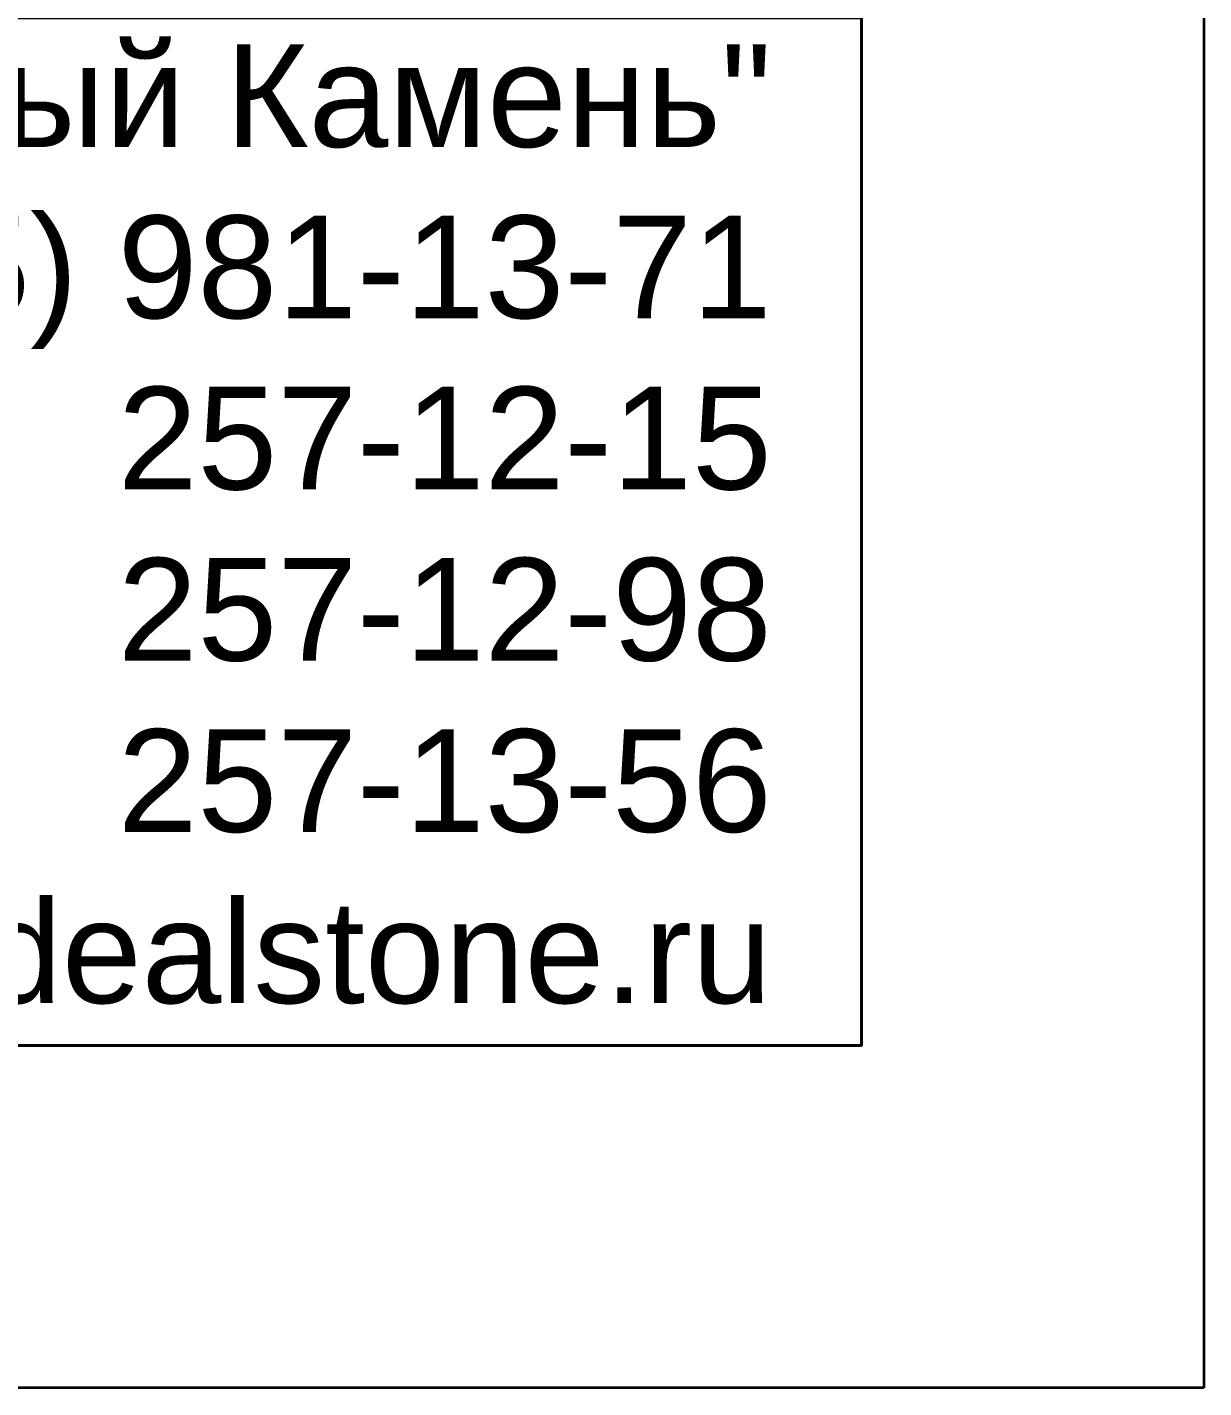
# Model space of a CAD drawing. Header units: millimetres. Extents: x 0 to 840, y 0 to 1188.
# Drawn here: x 771.3 to 840, y 0 to 79.5 of the extents above; entities that cross this region are included whole.
import ezdxf

# ---------------------------------------------------------------- set-up
doc = ezdxf.new("R2010")
doc.units = ezdxf.units.MM
doc.layers.get('0').update_dxf_attribs({"lineweight": 35})
doc.styles.get("Standard").update_dxf_attribs({"font": 'ARIAL.TTF', "height": 5})

# ---------------------------------------------------------------- blocks, each defined once
blk = doc.blocks.new('A$C49AA496E')
for p, q in [((210, 296.999999721198), (210, -2.788019628496841e-07)), ((205, 291.999999721198), (205, 4.999999721198037)), ((205, 4.999999721198037), (20, 4.999999721198037)), ((210, -2.788019628496841e-07), (-5.684341886080801e-14, -2.788019628496841e-07))]:
    blk.add_line(p, q)

msp = doc.modelspace()

# ---------------------------------------------------------------- linework, layer by layer
msp.add_lwpolyline([(299.9999999999852, 20), (819.9999999999852, 20), (819.9999999999852, 80), (299.9999999999852, 80)], close=True)

# ---------------------------------------------------------------- block references
at = {"xscale": 4, "yscale": 4, "zscale": 4}
msp.add_blockref('A$C49AA496E', (-2.273736754432321e-13, 1.115207851398736e-06), dxfattribs=at)

# ---------------------------------------------------------------- texts
at = {"insert": (814.7612566066234, 50.42941730828898), "char_height": 6, "attachment_point": 6}
msp.add_mtext('{\\fArial|b0|i0|c204|p34;ЗАО "Идеальный Камень"\\P8(495) 981-13-71\\P257-12-15\\P257-12-98\\P257-13-56\\Pwww.idealstone.ru}', dxfattribs=at)

doc.saveas('drawing.dxf')
